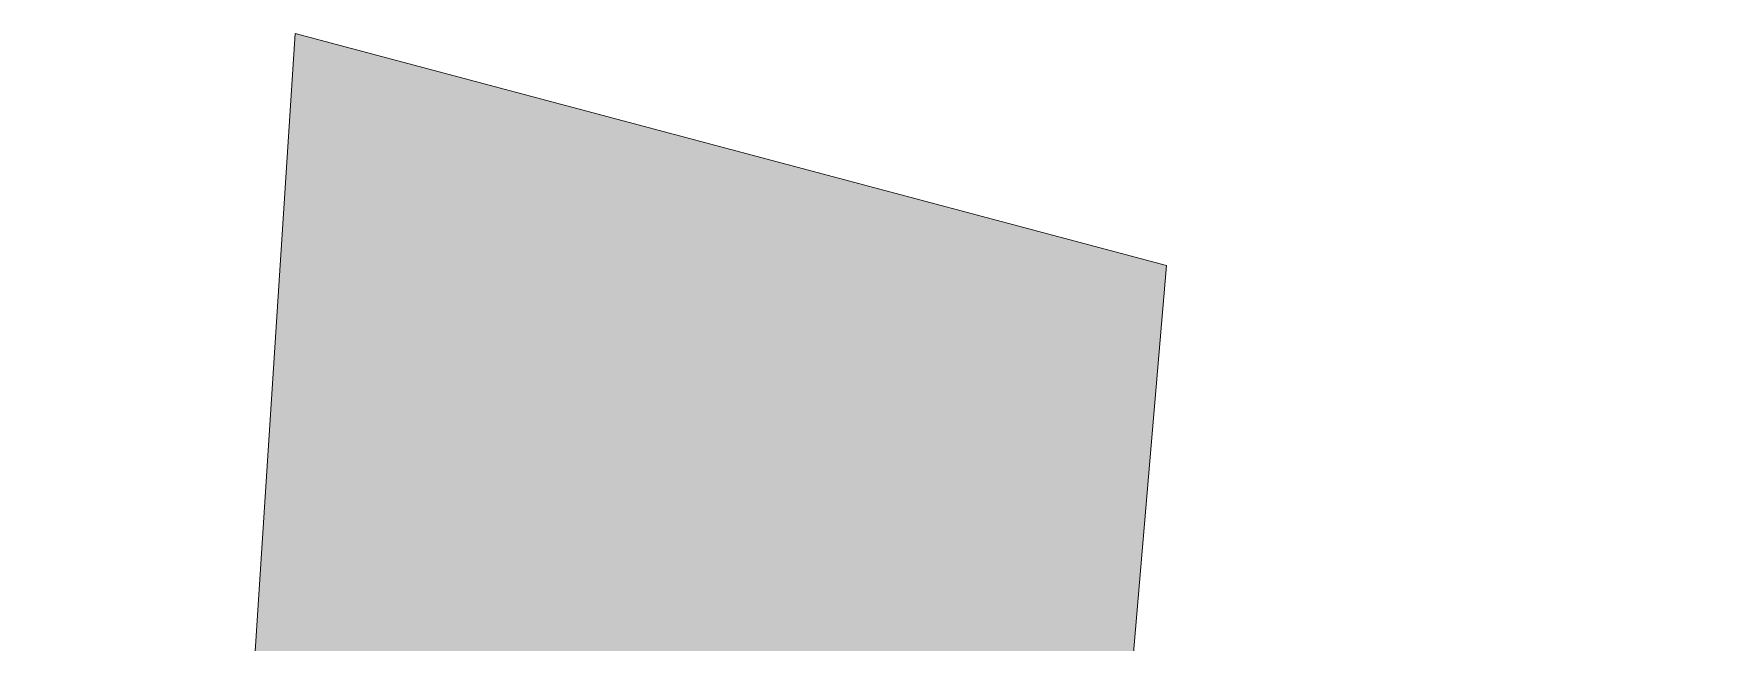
# Model space of a CAD drawing. Extents: x 80 to 1000, y -1053 to -27.
# Drawn here: x 80.2 to 139.8, y -604.6 to -583 of the extents above; entities that cross this region are included whole.
import ezdxf

# ---------------------------------------------------------------- set-up
doc = ezdxf.new("R2010")
doc.units = 0
doc.header["$MEASUREMENT"] = 0
doc.layers.add('Layer 1', color=7, linetype='Continuous', lineweight=0)

# ---------------------------------------------------------------- blocks, each defined once
blk = doc.blocks.new('Block_7')
at = {"layer": 'Layer 1', "true_color": 0x000000, "transparency": 33554687}
h = blk.add_hatch(color=18, dxfattribs=at)
h.dxf.hatch_style = 2
edge = h.paths.add_edge_path()
edge.add_spline(control_points=[(164.666, -749.093), (164.666, -749.093), (132.565, -740.557), (132.565, -740.557), (132.565, -740.557), (134.501, -684.935), (134.501, -684.935), (134.501, -684.935), (112.412, -735.198), (112.412, -735.198), (112.412, -735.198), (80.231, -726.641), (80.231, -726.641), (80.231, -726.641), (89.536, -583), (89.536, -583), (89.536, -583), (120.522, -591.24), (120.522, -591.24), (120.522, -591.24), (114.201, -665.378), (114.201, -665.378), (114.201, -665.378), (134.629, -617.586), (134.629, -617.586), (134.629, -617.586), (163.385, -625.232), (163.385, -625.232), (163.385, -625.232), (160.88, -677.79), (160.88, -677.79), (160.88, -677.79), (187.194, -608.968), (187.194, -608.968), (187.194, -608.968), (218.179, -617.207), (218.179, -617.207), (218.179, -617.207), (164.666, -749.093), (164.666, -749.093)], knot_values=[0, 0, 0, 0, 1, 1, 1, 2, 2, 2, 3, 3, 3, 4, 4, 4, 5, 5, 5, 6, 6, 6, 7, 7, 7, 8, 8, 8, 9, 9, 9, 10, 10, 10, 11, 11, 11, 12, 12, 12, 13, 13, 13, 13], degree=3, periodic=0)
at = {"layer": 'Layer 1'}
blk.add_open_spline([(164.666, -749.093), (164.666, -749.093), (132.565, -740.557), (132.565, -740.557), (132.565, -740.557), (134.501, -684.935), (134.501, -684.935), (134.501, -684.935), (112.412, -735.198), (112.412, -735.198), (112.412, -735.198), (80.231, -726.641), (80.231, -726.641), (80.231, -726.641), (89.536, -583), (89.536, -583), (89.536, -583), (120.522, -591.24), (120.522, -591.24), (120.522, -591.24), (114.201, -665.378), (114.201, -665.378), (114.201, -665.378), (134.629, -617.586), (134.629, -617.586), (134.629, -617.586), (163.385, -625.232), (163.385, -625.232), (163.385, -625.232), (160.88, -677.79), (160.88, -677.79), (160.88, -677.79), (187.194, -608.968), (187.194, -608.968), (187.194, -608.968), (218.179, -617.207), (218.179, -617.207), (218.179, -617.207), (164.666, -749.093), (164.666, -749.093)], degree=3, knots=[0, 0, 0, 0, 1, 1, 1, 2, 2, 2, 3, 3, 3, 4, 4, 4, 5, 5, 5, 6, 6, 6, 7, 7, 7, 8, 8, 8, 9, 9, 9, 10, 10, 10, 11, 11, 11, 12, 12, 12, 13, 13, 13, 13], dxfattribs=at)
blk = doc.blocks.new('Block_0')
at = {"layer": 'Layer 1'}
blk.add_blockref('Block_7', (0, 0), dxfattribs=at)

msp = doc.modelspace()

# ---------------------------------------------------------------- block references
at = {"layer": 'Layer 1'}
msp.add_blockref('Block_0', (0, 0), dxfattribs=at)

doc.saveas('drawing.dxf')
